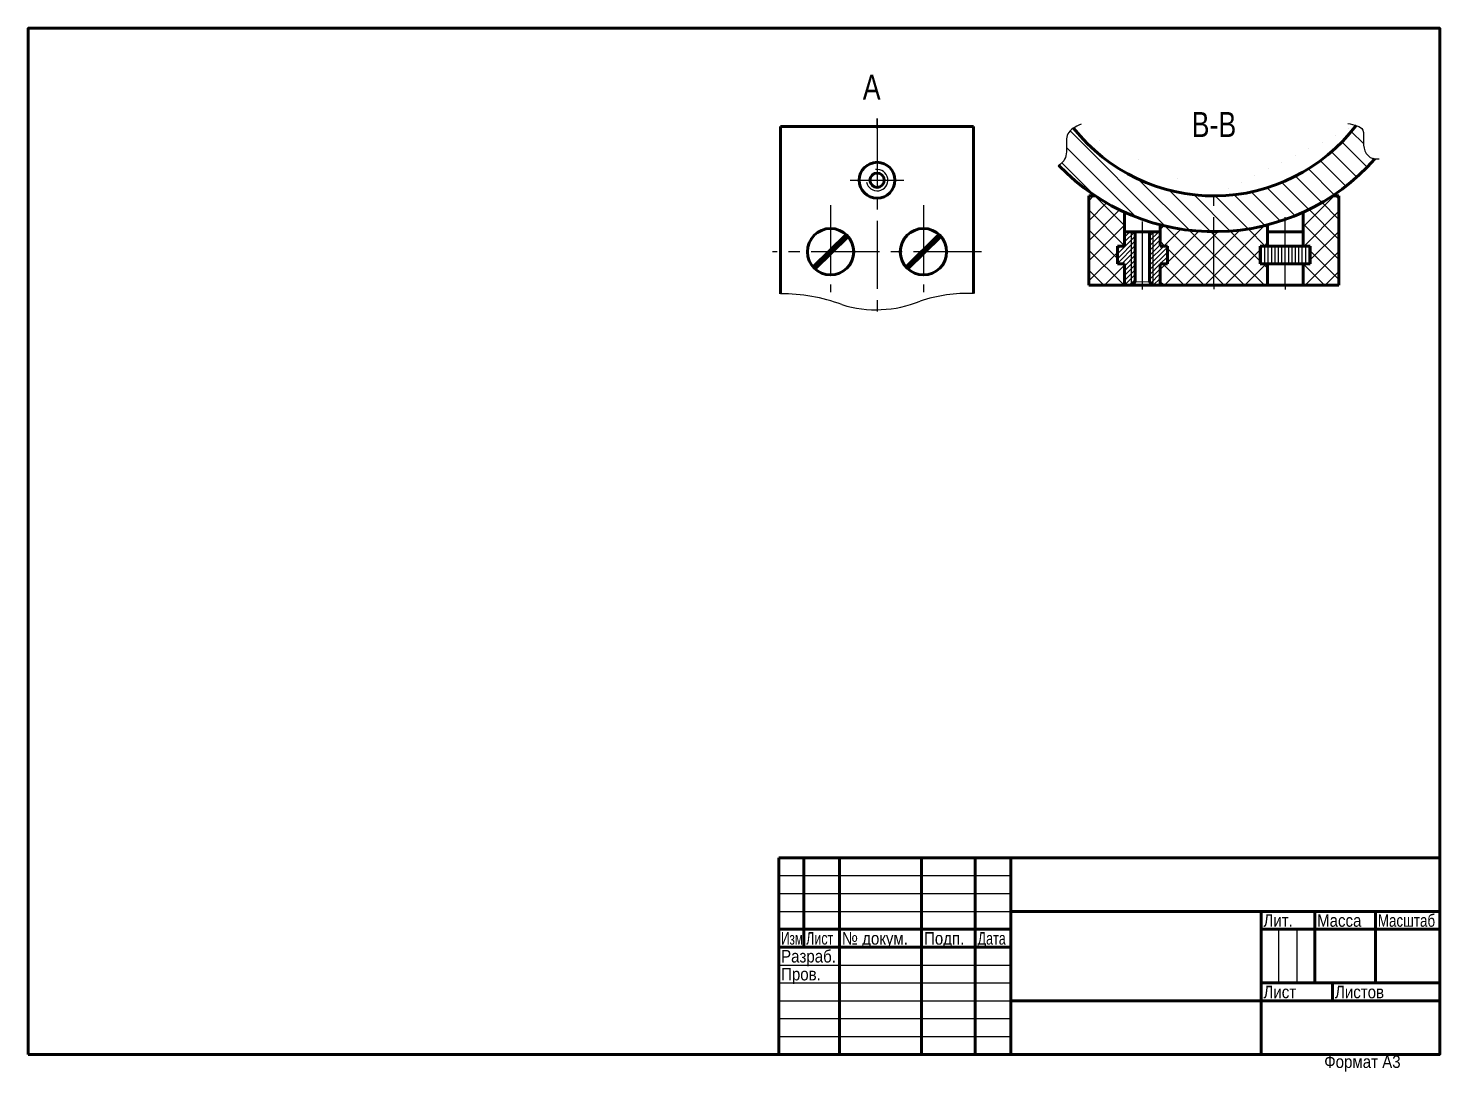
# Model space of a CAD drawing. Header units: millimetres. Extents: x 10 to 1047, y -33 to 635.
# Drawn here: x 433.1 to 828.1, y 342.9 to 634.8 of the extents above; entities that cross this region are included whole.
import ezdxf

# ---------------------------------------------------------------- set-up
doc = ezdxf.new("R2010")
doc.units = ezdxf.units.MM
doc.linetypes.add('осевая2', pattern=[28.575, 19.05, -3.175, 3.175, -3.175])

msp = doc.modelspace()

# ---------------------------------------------------------------- hatches: boundary and pattern name
at = {"lineweight": -3}
h = msp.add_hatch(dxfattribs=at)
h.set_pattern_fill('ANSI31', scale=1.25, angle=90, style=0)
h.set_pattern_definition([(135, (419.883, 540.3347), (-2.80633, -2.80633), [])])
edge = h.paths.add_edge_path()
edge.add_arc((764.874, 637.857), 50, 218.32667, 270, ccw=False)
edge.add_spline(control_points=[(725.65, 606.85), (724.942, 606.393), (723.425, 605.031), (723.709, 601.835), (723.634, 599.168), (722.81, 597.344), (721.873, 596.673), (721.486, 596.415)], knot_values=[2.1547858, 2.1547858, 2.1547858, 2.1547858, 4.5996771, 8.4788463, 10.6931747, 12.749458, 14.1286554, 14.1286554, 14.1286554, 14.1286554], degree=3, periodic=0)
edge.add_arc((764.874, 637.857), 60, 223.68533, 270)
edge.add_line((764.874, 577.857), (764.874, 587.857))
edge = h.paths.add_edge_path()
edge.add_spline(control_points=[(809.954, 598.261), (809.486, 598.317), (808.542, 598.55), (807.057, 600.16), (806.477, 602.846), (807.149, 606.393), (805.527, 607.312), (804.674, 607.592)], knot_values=[2.024829, 2.024829, 2.024829, 2.024829, 3.4146928, 4.9756935, 8.2096496, 11.6165687, 14.1226316, 14.1226316, 14.1226316, 14.1226316], degree=3, periodic=0)
edge.add_arc((764.874, 637.857), 50, 270, 322.74911, ccw=False)
edge.add_line((764.874, 587.857), (764.874, 577.857))
edge.add_arc((764.874, 637.857), 60, 270, 318.7052)
h = msp.add_hatch(dxfattribs=at)
h.set_pattern_fill('ANSI37', scale=1.25, style=0)
h.set_pattern_definition([(45, (419.883, 540.3347), (-2.80633, 2.80633), []), (135, (419.883, 540.3347), (-2.80633, -2.80633), [])])
h.paths.add_polyline_path([(764.874, 577.857, -0.066672), (749.874, 579.866), (749.874, 577.857), (749.874, 573.857), (751.874, 573.857), (751.874, 568.857), (749.874, 568.857), (749.874, 562.857), (764.874, 562.857)])
h.paths.add_polyline_path([(764.874, 562.857), (779.874, 562.857), (779.874, 568.857), (777.874, 568.857), (777.874, 573.857), (779.874, 573.857), (779.874, 577.857), (779.874, 579.866, -0.066672), (764.874, 577.857)])
h.paths.add_polyline_path([(791.874, 568.857), (789.874, 568.857), (789.874, 562.857), (799.874, 562.857), (799.874, 587.857), (797.123, 587.857, -0.03685), (789.874, 583.632), (789.874, 581.023), (789.874, 577.857), (789.874, 573.857), (791.874, 573.857)])
edge = h.paths.add_edge_path()
edge.add_arc((764.874, 637.857), 60, 236.44269, 245.37568)
edge.add_line((739.874, 583.314), (739.874, 573.857))
edge.add_line((739.874, 573.857), (737.874, 573.857))
edge.add_line((737.874, 573.857), (737.874, 568.857))
edge.add_line((737.874, 568.857), (739.874, 568.857))
edge.add_line((739.874, 568.857), (739.874, 562.857))
edge.add_line((739.874, 562.857), (729.874, 562.857))
edge.add_line((729.874, 562.857), (729.874, 587.857))
edge.add_line((729.874, 587.857), (731.708, 587.857))
h = msp.add_hatch(color=256)
h.paths.add_polyline_path([(662.509, 576.525, 0.0305915), (661.952, 577.09), (657.621, 572.818), (657.621, 572.261), (658.186, 572.261)])
h.paths.add_polyline_path([(657.621, 571.704), (657.621, 572.261), (657.056, 572.261), (652.733, 567.997, 0.0305915), (653.29, 567.433)])
h.paths.add_polyline_path([(657.621, 572.818), (657.056, 572.261), (657.621, 572.261)])
h.paths.add_polyline_path([(658.186, 572.261), (657.621, 572.261), (657.621, 571.704)])
h = msp.add_hatch(color=256)
h.paths.add_polyline_path([(688.509, 576.525, 0.0305915), (687.952, 577.09), (683.621, 572.818), (683.621, 572.261), (684.186, 572.261)])
h.paths.add_polyline_path([(683.621, 571.704), (683.621, 572.261), (683.056, 572.261), (678.733, 567.997, 0.0305915), (679.29, 567.433)])
h.paths.add_polyline_path([(683.621, 572.818), (683.056, 572.261), (683.621, 572.261)])
h.paths.add_polyline_path([(684.186, 572.261), (683.621, 572.261), (683.621, 571.704)])
h = msp.add_hatch(dxfattribs=at)
h.set_pattern_fill('ANSI31', scale=0.3, style=0)
h.set_pattern_definition([(45, (602.1235, 520.763), (-0.673519, 0.673519), [])])
h.paths.add_polyline_path([(747.874, 562.857), (749.874, 562.857), (749.874, 568.857), (751.874, 568.857), (751.874, 573.857), (749.874, 573.857), (749.874, 577.857), (747.874, 577.857)])
h.paths.add_polyline_path([(746.874, 563.857), (747.874, 562.857), (747.874, 563.857), (747.874, 565.857), (747.874, 577.857), (746.874, 577.857)])
h.paths.add_polyline_path([(741.874, 562.857), (742.874, 563.857), (742.874, 577.857), (741.874, 577.857)])
h.paths.add_polyline_path([(741.874, 577.857), (739.874, 577.857), (739.874, 573.857), (737.874, 573.857), (737.874, 568.857), (739.874, 568.857), (739.874, 562.857), (741.874, 562.857), (741.874, 563.857), (741.874, 565.857)])
h = msp.add_hatch(dxfattribs=at)
h.set_pattern_fill('ANSI31', scale=0.3, angle=45, style=0)
h.set_pattern_definition([(90, (601.9915, 520.763), (-0.9525, 2e-16), [])])
h.paths.add_polyline_path([(784.742, 568.857), (784.742, 573.857), (779.742, 573.857), (777.742, 573.857), (777.742, 568.857), (779.742, 568.857)])
h.paths.add_polyline_path([(784.742, 568.857), (789.742, 568.857), (791.742, 568.857), (791.742, 573.857), (789.742, 573.857), (784.742, 573.857)])

# ---------------------------------------------------------------- linework, layer by layer
at = {"color": 7, "lineweight": 25}
msp.add_line((670.621, 606.585), (670.621, 609.508), dxfattribs=at)
at = {"color": 7, "linetype": 'осевая2', "lineweight": -3}
for p, q in [((670.621, 609.508), (670.621, 554.323)), ((764.874, 562.857), (764.874, 589.369)), ((657.621, 585.305), (657.621, 560.952)), ((683.621, 585.305), (683.621, 560.952)), ((744.874, 561.668), (744.874, 581.892)), ((784.874, 562.857), (784.874, 583.081)), ((699.863, 572.261), (641.379, 572.261))]:
    msp.add_line(p, q, dxfattribs=at)
at = {"color": 7, "lineweight": 60}
for p, q in [((643.621, 607.261), (697.621, 607.261)), ((643.621, 607.261), (643.621, 560.518)), ((697.621, 607.261), (697.621, 560.598)), ((729.874, 562.857), (729.874, 587.857)), ((729.874, 587.857), (731.708, 587.857)), ((799.874, 587.857), (798.041, 587.857)), ((799.874, 562.857), (799.874, 587.857)), ((739.874, 581.023), (739.874, 583.314)), ((739.874, 577.857), (739.874, 581.023)), ((789.874, 581.023), (789.874, 583.314)), ((789.874, 577.857), (789.874, 581.023)), ((739.874, 573.857), (739.874, 577.857)), ((742.874, 577.857), (739.874, 577.857)), ((742.874, 563.857), (742.874, 577.857)), ((742.874, 577.857), (744.874, 577.857)), ((746.874, 577.857), (744.874, 577.857)), ((746.874, 563.857), (746.874, 577.857)), ((746.874, 577.857), (749.874, 577.857)), ((749.874, 577.857), (749.874, 579.762)), ((749.874, 573.857), (749.874, 577.857)), ((779.874, 577.857), (779.874, 579.762)), ((779.874, 573.857), (779.874, 577.857)), ((782.874, 577.857), (779.874, 577.857)), ((782.874, 577.857), (784.874, 577.857)), ((786.874, 577.857), (784.874, 577.857)), ((786.874, 577.857), (789.874, 577.857)), ((789.874, 573.857), (789.874, 577.857)), ((737.874, 568.857), (737.874, 573.857)), ((737.874, 573.857), (739.874, 573.857)), ((751.874, 573.857), (749.874, 573.857)), ((751.874, 568.857), (751.874, 573.857)), ((777.874, 568.857), (777.874, 573.857)), ((777.874, 573.857), (779.874, 573.857)), ((779.874, 573.857), (789.874, 573.857)), ((791.874, 573.857), (789.874, 573.857)), ((791.874, 568.857), (791.874, 573.857)), ((739.874, 568.857), (737.874, 568.857)), ((739.874, 562.857), (739.874, 568.857)), ((739.874, 562.857), (739.874, 568.857)), ((749.874, 562.857), (749.874, 568.857)), ((749.874, 562.857), (749.874, 568.857)), ((749.874, 568.857), (751.874, 568.857)), ((779.874, 568.857), (777.874, 568.857)), ((779.874, 562.857), (779.874, 568.857)), ((779.874, 568.857), (789.874, 568.857)), ((789.874, 568.857), (791.874, 568.857)), ((789.874, 562.857), (789.874, 568.857)), ((729.874, 562.857), (744.874, 562.857)), ((742.874, 563.857), (741.874, 562.857)), ((744.874, 562.857), (764.874, 562.857)), ((746.874, 563.857), (747.874, 562.857)), ((746.874, 562.857), (747.874, 562.857)), ((747.874, 562.857), (749.874, 562.857)), ((764.874, 562.857), (784.874, 562.857)), ((781.874, 562.857), (779.874, 562.857)), ((782.874, 562.857), (781.874, 562.857)), ((784.874, 562.857), (782.874, 562.857)), ((784.874, 562.857), (799.874, 562.857))]:
    msp.add_line(p, q, dxfattribs=at)
at = {"color": 7, "lineweight": -3}
for p, q in [((663.093, 592.261), (678.149, 592.261)), ((741.874, 562.857), (741.874, 577.857)), ((747.874, 562.857), (747.874, 577.857)), ((764.874, 562.857), (764.874, 561.747)), ((784.874, 562.857), (784.874, 561.668))]:
    msp.add_line(p, q, dxfattribs=at)
at = {"lineweight": 60}
for p, q in [((652.733, 567.997), (661.952, 577.09)), ((678.733, 567.997), (687.952, 577.09)), ((653.29, 567.433), (662.509, 576.525)), ((679.29, 567.433), (688.509, 576.525))]:
    msp.add_line(p, q, dxfattribs=at)
at = {"color": 7, "lineweight": 20}
for p in [(742.874, 563.857), (746.874, 563.857)]:
    msp.add_line(p, (744.874, 563.857), dxfattribs=at)
at = {"color": 7, "linetype": 'Continuous', "lineweight": 60}
for p, q in [((828.1, 402.76), (643.1, 402.76)), ((643.1, 347.76), (643.1, 402.76)), ((650.1, 402.76), (650.1, 377.76)), ((660.1, 347.76), (660.1, 402.76)), ((683.1, 402.76), (683.1, 347.76)), ((698.1, 347.76), (698.1, 402.76)), ((708.1, 402.76), (708.1, 347.76)), ((708.1, 387.76), (828.1, 387.76)), ((778.1, 347.76), (778.1, 387.76)), ((793.1, 387.76), (793.1, 367.76)), ((810.1, 367.76), (810.1, 387.76)), ((643.1, 382.76), (708.1, 382.76)), ((778.1, 382.76), (828.1, 382.76)), ((643.1, 377.76), (708.1, 377.76)), ((778.1, 367.76), (828.1, 367.76)), ((798.1, 362.76), (798.1, 367.76)), ((708.1, 362.76), (828.1, 362.76))]:
    msp.add_line(p, q, dxfattribs=at)
at = {"color": 7, "linetype": 'Continuous', "lineweight": -3}
for p, q in [((643.1, 397.76), (708.1, 397.76)), ((643.1, 392.76), (708.1, 392.76)), ((643.1, 387.76), (708.1, 387.76)), ((783.1, 367.76), (783.1, 382.76)), ((788.1, 382.76), (788.1, 367.76)), ((643.1, 372.76), (708.1, 372.76)), ((643.1, 367.76), (708.1, 367.76)), ((643.1, 362.76), (708.1, 362.76)), ((643.1, 357.76), (708.1, 357.76)), ((643.1, 352.76), (708.1, 352.76))]:
    msp.add_line(p, q, dxfattribs=at)
at = {"color": 7, "linetype": 'Continuous'}
msp.add_line((778.1, 387.76), (778.1, 382.76), dxfattribs=at)
at = {"color": 7, "linetype": 'Continuous', "lineweight": 60}
msp.add_lwpolyline([(433.1, 347.76), (828.1, 347.76), (828.1, 634.76), (433.1, 634.76)], close=True, dxfattribs=at)
at = {"color": 7, "lineweight": 60}
for centre, radius in [((670.643, 592.261), 5), ((670.643, 592.261), 2), ((657.621, 572.261), 6.487), ((683.621, 572.261), 6.487)]:
    msp.add_circle(centre, radius, dxfattribs=at)
for radius, start, end in [(50, 218.32667, 322.74911), (60, 223.68533, 318.7052)]:
    msp.add_arc((764.874, 637.857), radius, start, end, dxfattribs=at)
at = {"color": 7, "lineweight": 25}
msp.add_arc((670.643, 592.261), 3, 190.34123, 98.07743, dxfattribs=at)
at = {"color": 7, "lineweight": -3}
for centre, radius, start, end in [((643.611, 510.681), 49.837, 69.82863, 89.98844), ((670.372, 588.582), 32.561, 252.89707, 292.20159), ((696.254, 517.329), 43.291, 88.18981, 108.27871)]:
    msp.add_arc(centre, radius, start, end, dxfattribs=at)
for points in [[(727.708, 607.948), (724.028, 605.19), (723.66, 601.328), (723.475, 599.121), (722.555, 597.282), (721.267, 596.271)], [(802.392, 608.125), (806.532, 606.286), (806.717, 602.884), (807.545, 599.758), (808.649, 598.655), (811.134, 598.195)]]:
    msp.add_spline(points, degree=3, dxfattribs=at)

# ---------------------------------------------------------------- texts
at = {"color": 7, "lineweight": -3, "width": 0.8}
for s, p in [('А', (666.632, 614.765)), ('В-В', (758.665, 604.349))]:
    msp.add_text(s, height=7, dxfattribs=at).set_placement(p)
at = {"color": 7, "linetype": 'Continuous', "lineweight": -3}
for s, width, p in [('Масштаб', 0.8, (810.771, 383.462)), ('Лит.', 0.9, (778.771, 383.462)), ('Масса', 0.9, (793.771, 383.462)), ('Изм.', 0.7, (643.771, 378.462)), ('Лист', 0.75, (650.771, 378.462)), ('№ докум.', 0.9, (660.771, 378.462)), ('Подп.', 0.9, (683.771, 378.462)), ('Дата', 0.75, (698.771, 378.462)), ('Разраб.', 0.9, (643.771, 373.462)), ('Пров.', 0.9, (643.771, 368.462)), ('Лист', 0.9, (778.771, 363.462)), ('Листов', 0.9, (798.771, 363.462))]:
    msp.add_text(s, height=3.5, dxfattribs=dict(at, width=width)).set_placement(p)
at = {"color": 7, "linetype": 'Continuous', "lineweight": 70, "width": 0.9}
msp.add_text('Формат А3', height=3.5, dxfattribs=at).set_placement((795.763, 343.963))

doc.saveas('drawing.dxf')
